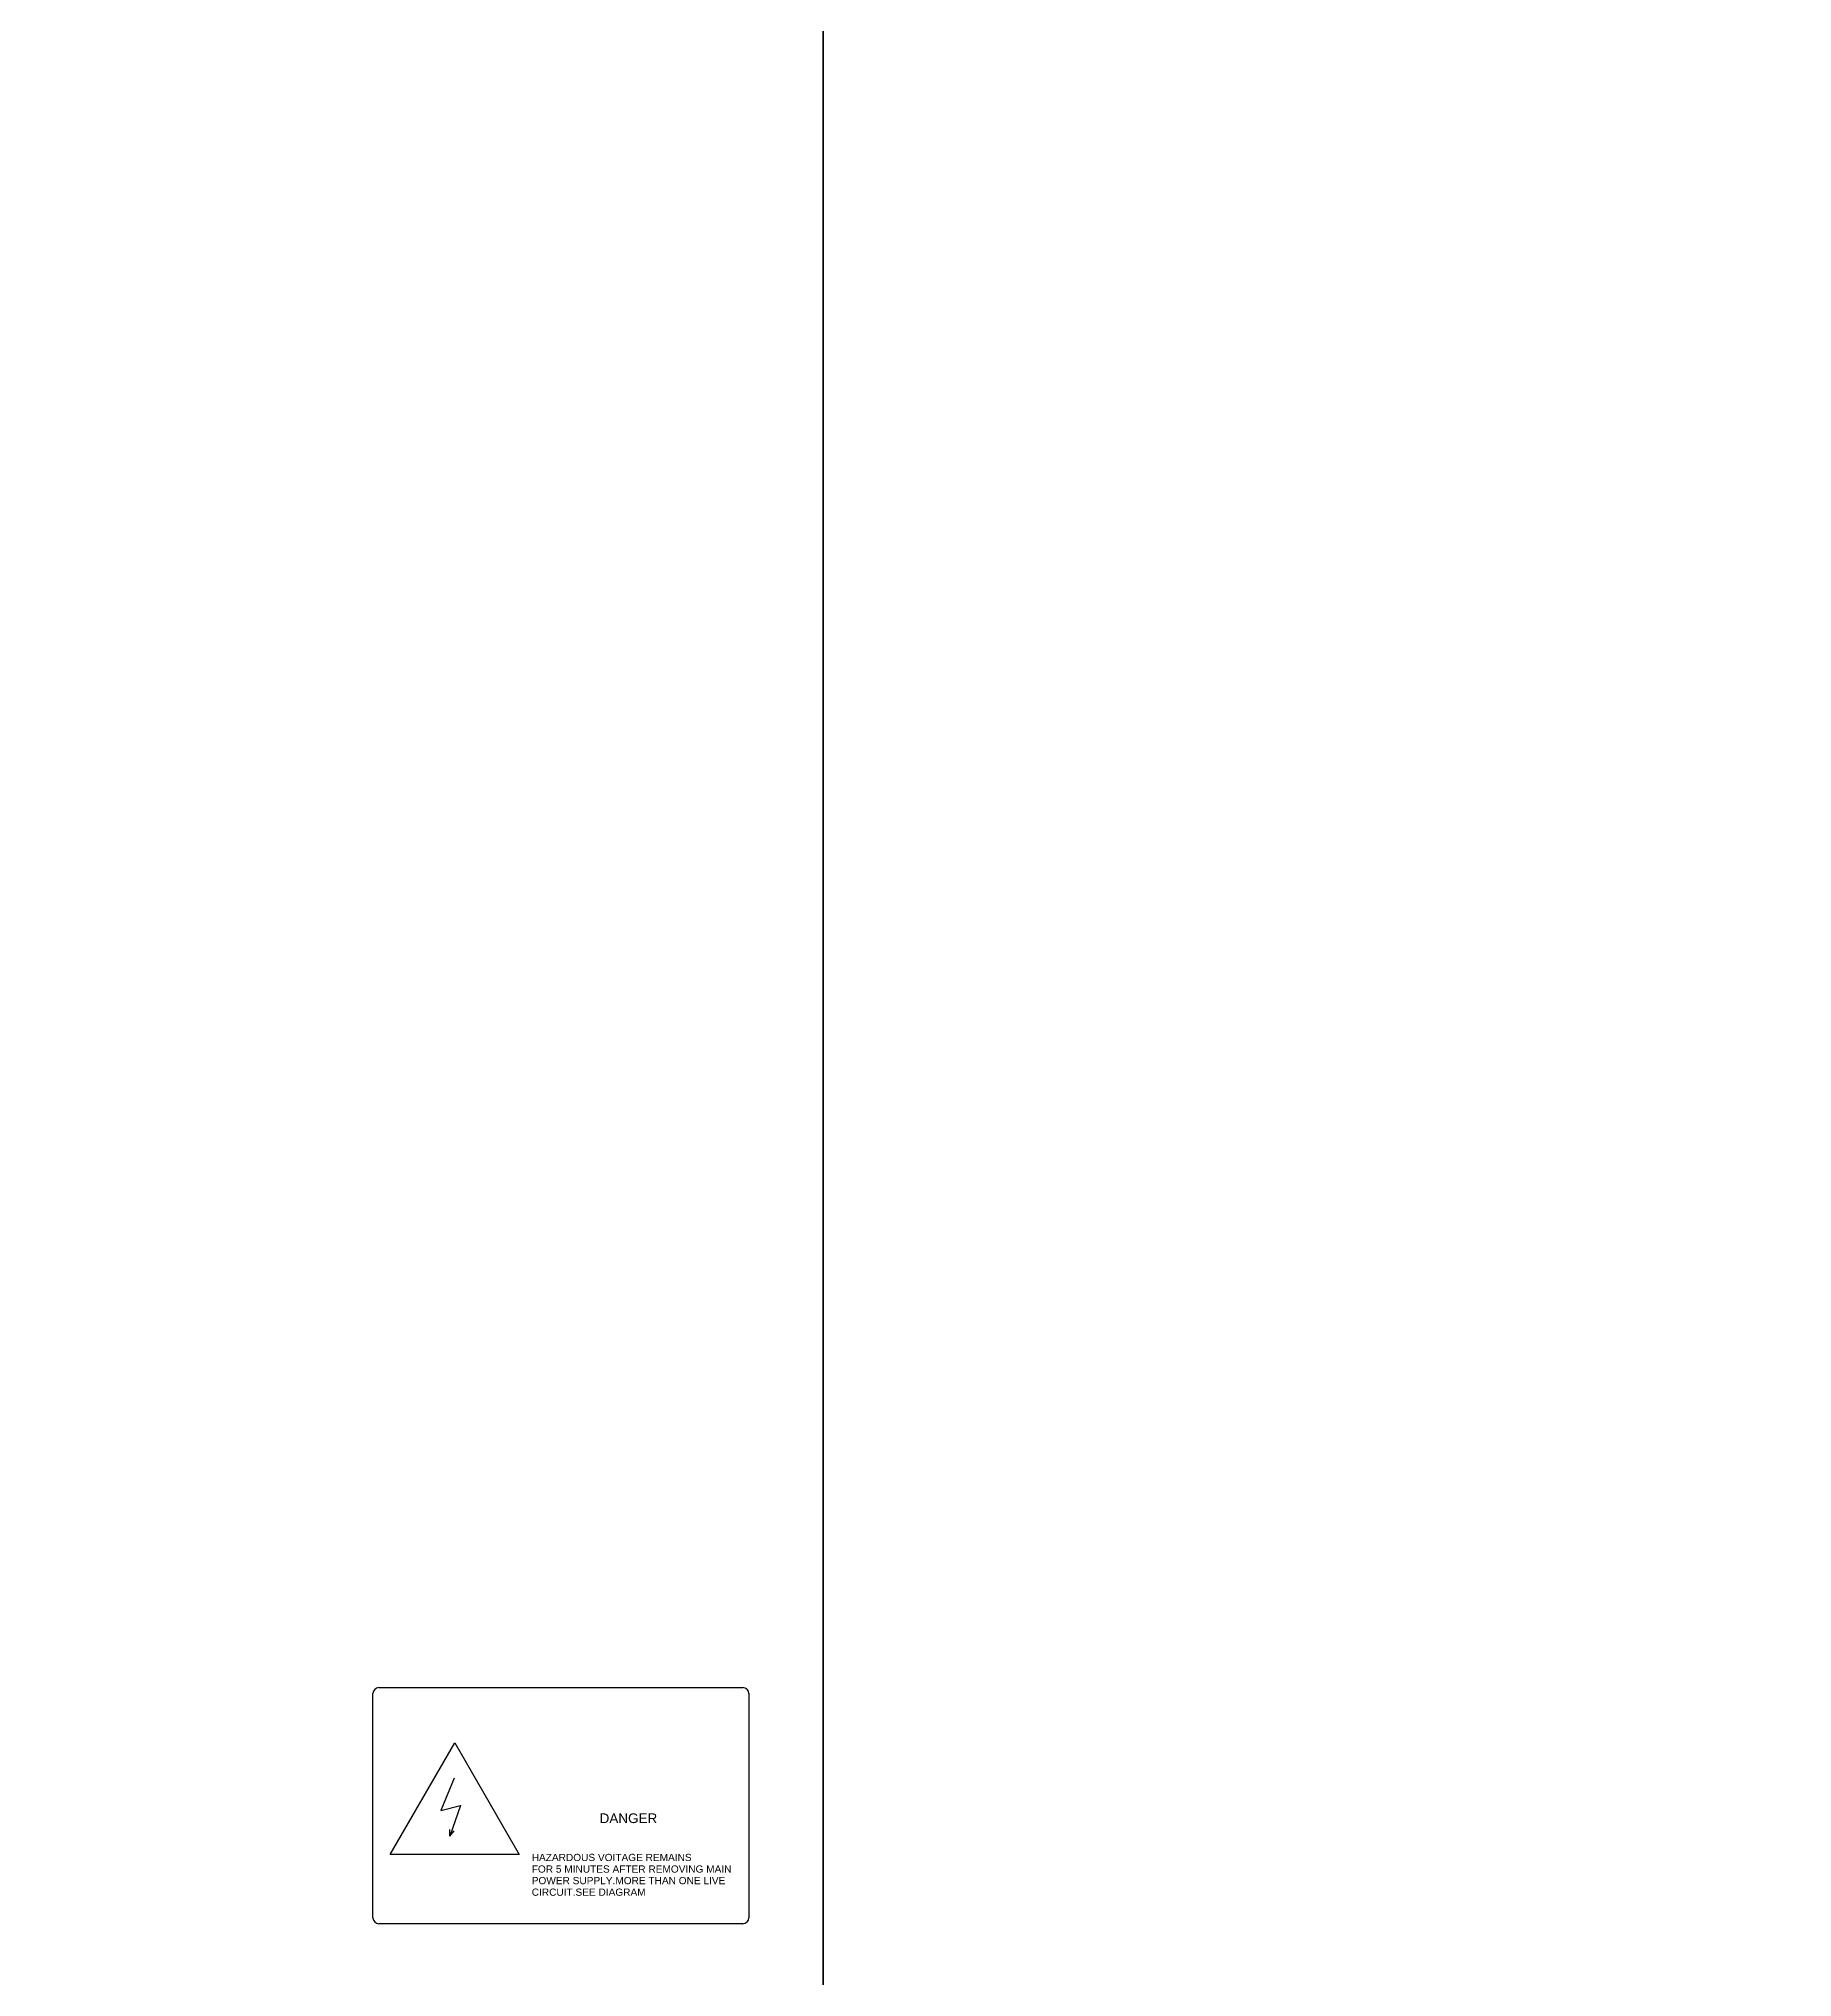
# Model space of a CAD drawing. Header units: inches. Extents: x 0 to 420, y 0 to 297.
# Drawn here: x 62.09 to 91.2, y 200.46 to 232.64 of the extents above; entities that cross this region are included whole.
import ezdxf
from ezdxf.enums import TextEntityAlignment as Align

# ---------------------------------------------------------------- set-up
doc = ezdxf.new("R2010")
doc.units = ezdxf.units.IN
doc.layers.add('Default', color=7, linetype='Continuous')
doc.layers.add('DV1_Default', color=7, linetype='Continuous')
doc.styles.add('SEACAD_arial_ttfB', font='arial.ttf', dxfattribs={"height": 0.2})
doc.styles.add('SEACAD_seiso_ttf', font='seiso.ttf', dxfattribs={"height": 2})
doc.dimstyles.new('ISO', dxfattribs={"dimtxt": 2, "dimasz": 2, "dimexe": 1, "dimexo": 0, "dimgap": 1, "dimtad": 1, "dimlfac": 12.5, "dimtxsty": 'SEACAD_seiso_ttf', "dimblk1": '_SE_FILLED', "dimblk2": '_SE_FILLED', "dimsah": 1, "dimcen": 1, "dimclrd": 7, "dimclre": 7, "dimclrt": 7, "dimadec": 0, "dimazin": 0, "dimtfac": 1, "dimtmove": 0, "dimatfit": 3, "dimfxl": 1, "dimtolj": 1, "dimarcsym": 0})

# ---------------------------------------------------------------- blocks, each defined once
blk = doc.blocks.new('SE')
at = {"layer": 'DV1_Default', "color": 7, "linetype": 'Continuous', "ltscale": 25.4}
for p, q in [((75.109, 110.326), (75.109, 275.526)), ((75.109, 259.526), (75.109, 110.326))]:
    blk.add_line(p, q, dxfattribs=at)
blk = doc.blocks.new('811404')
at = {"layer": 'Default', "color": 7, "linetype": 'Continuous', "ltscale": 25.4}
for p, q in [((67.636, 201.445), (67.636, 205.165)), ((67.736, 205.265), (73.776, 205.265)), ((73.876, 205.165), (73.876, 201.445)), ((67.923, 202.495), (68.994, 204.35)), ((68.994, 204.35), (70.065, 202.495)), ((68.982, 203.764), (68.761, 203.225)), ((68.761, 203.225), (69.091, 203.306)), ((69.091, 203.306), (68.912, 202.8)), ((68.912, 202.8), (68.912, 202.908)), ((68.912, 202.8), (68.982, 202.885)), ((70.065, 202.495), (67.923, 202.495)), ((73.776, 201.345), (67.736, 201.345))]:
    blk.add_line(p, q, dxfattribs=at)
for centre, start, end in [((67.736, 205.165), 90, 180), ((73.776, 205.165), 0, 90), ((67.736, 201.445), 180, 270), ((73.776, 201.445), 270, 360)]:
    blk.add_arc(centre, 0.1, start, end, dxfattribs=at)
at = {"layer": 'Default', "color": 7, "linetype": 'Continuous', "ltscale": 25.4, "style": 'SEACAD_arial_ttfB'}
for s, height, p in [('DANGER', 0.16, (71.399, 203.176)), ('HAZARDOUS VOITAGE REMAINS', 0.12, (70.272, 202.505)), ('FOR 5 MINUTES AFTER REMOVING MAIN ', 0.12, (70.272, 202.313)), ('POWER SUPPLY.MORE THAN ONE LIVE ', 0.12, (70.272, 202.121)), ('CIRCUIT.SEE DIAGRAM', 0.12, (70.272, 201.929))]:
    blk.add_text(s, height=height, dxfattribs=at).set_placement(p, align=Align.TOP_LEFT)
blk = doc.blocks.new('DMBLK1')
at = {"layer": 'Default', "linetype": 'Continuous', "ltscale": 25.4}
for points in [[(35.15, 278.926), (35.816, 278.926), (35.483, 280.926)], [(35.15, 106.926), (35.483, 104.926), (35.816, 106.926)]]:
    blk.add_hatch(color=7, dxfattribs=at).paths.add_polyline_path(points)
at = {"layer": 'Default', "color": 7, "linetype": 'Continuous', "ltscale": 25.4}
for p, q in [((107.467, 280.926), (34.483, 280.926)), ((35.483, 104.926), (35.483, 280.926)), ((109.469, 104.926), (34.483, 104.926))]:
    blk.add_line(p, q, dxfattribs=at)
at = {"layer": 'Default', "color": 7, "linetype": 'Continuous', "lineweight": 13, "ltscale": 25.4, "const_width": 0.00015}
for points in [[(35.15, 278.926), (35.483, 280.926), (35.816, 278.926), (35.15, 278.926)], [(35.15, 106.926), (35.483, 104.926), (35.816, 106.926), (35.15, 106.926)]]:
    blk.add_lwpolyline(points, close=True, dxfattribs=at)
at = {"layer": 'Default', "color": 7, "linetype": 'Continuous', "ltscale": 25.4, "style": 'SEACAD_seiso_ttf'}
blk.add_text('2200', height=2, rotation=90, dxfattribs=at).set_placement((32.983, 190.517), align=Align.TOP_LEFT)
blk = doc.blocks.new('_SE_FILLED')
blk.add_line((0, 0), (-1, 0))
blk.add_solid([(0, 0), (-1, -0.1665), (-1, 0.1665), (0, 0)])

msp = doc.modelspace()

# ---------------------------------------------------------------- block references
at = {"layer": 'Default'}
msp.add_blockref('SE', (0, 0), dxfattribs=at)
at = {"layer": 'Default', "color": 7, "linetype": 'Continuous', "ltscale": 25.4}
msp.add_blockref('811404', (0, 0), dxfattribs=at)

# ---------------------------------------------------------------- dimensions: what is measured, and where the dimension line sits
dim = msp.add_linear_dim(base=(35.48311, 280.92563), p1=(109.4694, 104.92564), p2=(107.46682, 280.92563), angle=90, text='\\A1;<>', dimstyle='ISO', dxfattribs=at)
dim.commit()
dim.dimension.update_dxf_attribs({"geometry": 'DMBLK1', "text_midpoint": (35.48311, 192.92563), "dimtype": 160})

doc.saveas('drawing.dxf')
